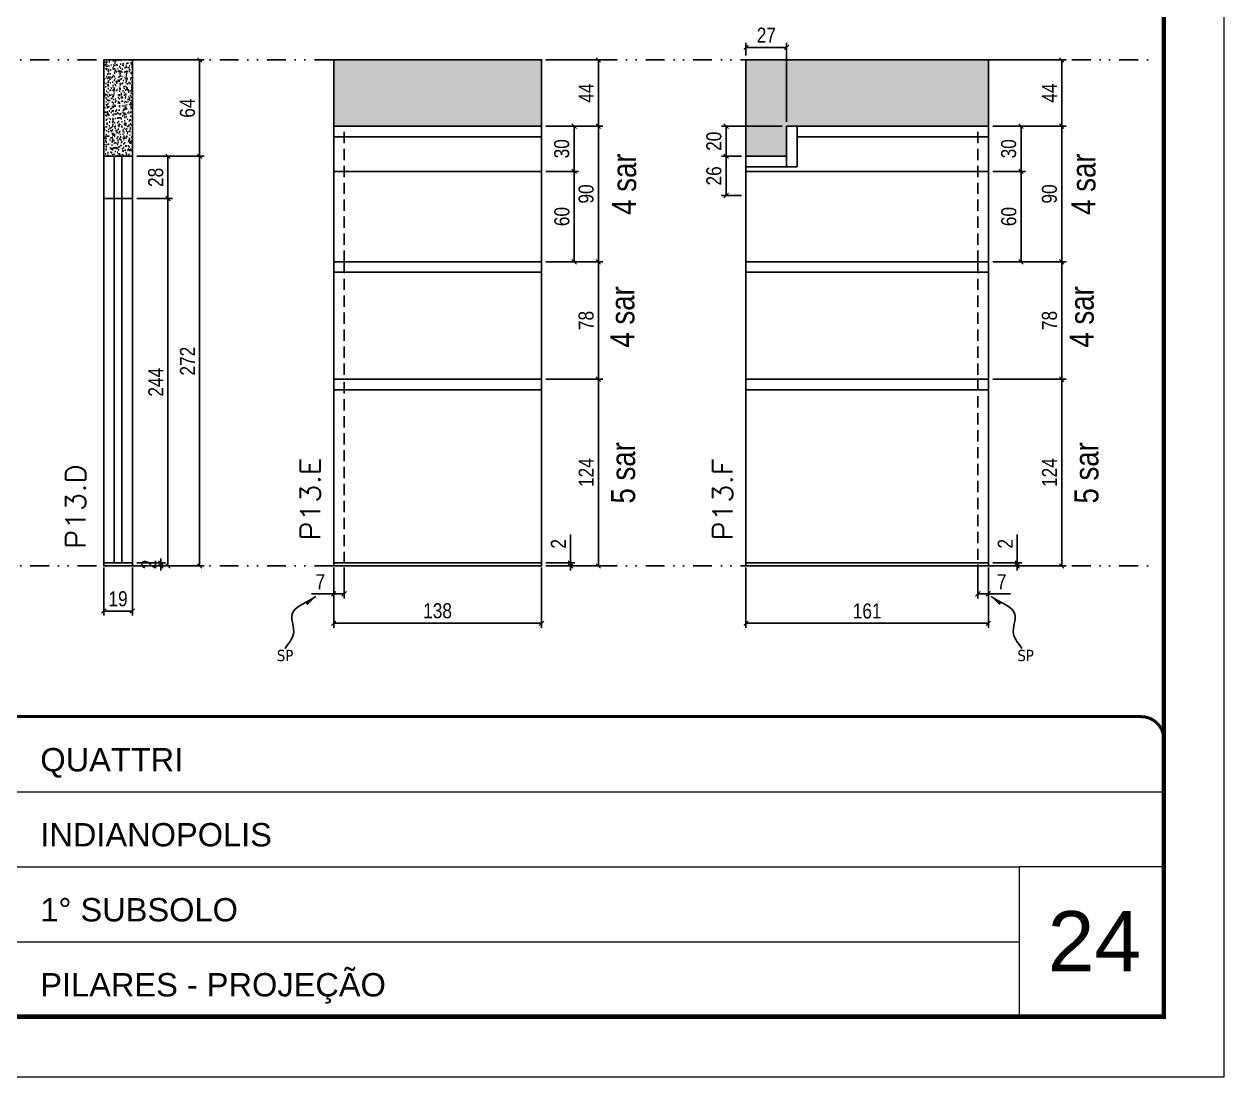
# Model space of a CAD drawing. Header units: millimetres. Extents: x 1945 to 8225, y 304 to 15137.
# Drawn here: x 7401 to 8198, y 8344 to 9043 of the extents above; entities that cross this region are included whole.
import ezdxf

# ---------------------------------------------------------------- set-up
doc = ezdxf.new("R2010")
doc.units = ezdxf.units.MM
for name, pattern in [('CONTINUO', [0]), ('DASHED', [0.75, 0.5, -0.25]), ('DIVIDE2', [0.625, 0.25, -0.125, 0, -0.125, 0, -0.125]), ('HIDDEN', [0.375, 0.25, -0.125])]:
    doc.linetypes.add(name, pattern=pattern)
for name, color, linetype, lineweight in [('CARIMBO', 255, 'Continuous', 9), ('Folhas', 255, 'Continuous', 9), ('SARRAFO DE PRESSAO', 251, 'DASHED', 9), ('Texto Seção', 7, 'Continuous', 15)]:
    doc.layers.add(name, color=color, linetype=linetype, lineweight=lineweight)
for name, color, linetype in [('COTA', 241, 'Continuous'), ('NOMENCLATURA', 7, 'Continuous'), ('Nível', 160, 'Continuous'), ('Painéis', 200, 'Continuous'), ('SARR_2.2x7', 40, 'Continuous'), ('texto', 7, 'Continuous')]:
    doc.layers.add(name, color=color, linetype=linetype)
doc.styles.add('ARIAL', font='arial.ttf')
doc.styles.add('ARIAL_NARROW', font='ARIALN.TTF', dxfattribs={"height": 0.2})
doc.styles.add('COTA TECNICA', font='techl___.ttf', dxfattribs={"height": 10})
doc.styles.add('COTA TECNICA-50', font='techl___.ttf', dxfattribs={"height": 10})
doc.styles.add('REGUA-120', font='ROMANS.shx', dxfattribs={"height": 15})
doc.styles.get("Standard").update_dxf_attribs({"font": 'arial.ttf'})
doc.dimstyles.new('COTA PAINEL-50', dxfattribs={"dimtxt": 10, "dimasz": 3, "dimexe": 3, "dimexo": 3, "dimgap": 3, "dimtad": 1, "dimdec": 1, "dimzin": 12, "dimdsep": 46, "dimtxsty": 'COTA TECNICA-50', "dimblk1": 'OBLIQUE', "dimblk2": 'OBLIQUE', "dimsah": 1, "dimcen": 0.9, "dimclrd": 4, "dimclre": 4, "dimclrt": 240, "dimadec": 1, "dimazin": 3, "dimtfac": 1, "dimtdec": 1, "dimtmove": 0, "dimatfit": 3, "dimfxl": 1, "dimtolj": 1, "dimtzin": 12, "dimarcsym": 0})
doc.dimstyles.new('PAINEL', dxfattribs={"dimtxt": 10, "dimasz": 3, "dimexe": 3, "dimexo": 3, "dimgap": 3, "dimtad": 1, "dimdec": 1, "dimzin": 12, "dimdsep": 46, "dimtxsty": 'COTA TECNICA', "dimblk1": 'OBLIQUE', "dimblk2": 'OBLIQUE', "dimsah": 1, "dimcen": 0.9, "dimclrd": 4, "dimclre": 4, "dimclrt": 240, "dimadec": 1, "dimazin": 3, "dimtfac": 1, "dimtdec": 1, "dimtmove": 0, "dimatfit": 3, "dimfxl": 1, "dimtolj": 1, "dimtzin": 12, "dimarcsym": 0})
doc.dimstyles.get("Standard").update_dxf_attribs({"dimtxt": 0.18, "dimasz": 0.18, "dimexe": 0.18, "dimexo": 0.0625, "dimgap": 0.09, "dimtad": 0, "dimtih": 1, "dimtoh": 1, "dimdec": 4, "dimzin": 0, "dimdsep": 46, "dimtxsty": 'Standard', "dimcen": 0.09, "dimadec": 0, "dimazin": 0, "dimtfac": 1, "dimtdec": 4, "dimtofl": 0, "dimtmove": 0, "dimatfit": 3, "dimfxl": 1, "dimtolj": 1, "dimtzin": 0, "dimarcsym": 0})

# ---------------------------------------------------------------- blocks, each defined once
blk = doc.blocks.new('9999999999')
at = {"color": 30, "linetype": 'CONTINUO'}
for p, q in [((98564.56, 34379.64), (99583.98, 34379.64)), ((98564.56, 34329.83), (99487.98, 34329.83)), ((99583.98, 34329.83), (99487.98, 34329.83)), ((99487.98, 34329.83), (99487.98, 34230.21)), ((98564.56, 34280.02), (99487.98, 34280.02))]:
    blk.add_line(p, q, dxfattribs=at)
at = {"color": 30, "linetype": 'CONTINUO', "const_width": 2}
blk.add_lwpolyline([(99583.98, 34230.21), (99583.98, 34414.45, 0.414214), (99568.98, 34429.45), (98228.98, 34429.45, 0.414214), (98213.98, 34414.45), (98213.98, 34245.21, 0.414214), (98228.98, 34230.21), (99583.98, 34230.21)], format="xyb", dxfattribs=at)
at = {"layer": 'Folhas'}
blk.add_lwpolyline([(98138.98, 34190.21), (99623.98, 34190.21), (99623.98, 35240.21), (98138.98, 35240.21)], close=True, dxfattribs=at)
at = {"layer": 'Folhas', "color": 30, "const_width": 3}
blk.add_lwpolyline([(98213.98, 34230.21), (99583.98, 34230.21), (99583.98, 35200.21), (98213.98, 35200.21)], close=True, dxfattribs=at)
at = {"color": 7, "linetype": 'Continuous', "ltscale": 5, "style": 'ARIAL'}
for s, height, p in [('QUATTRI', 15.483, (98837.68, 34393.13)), ('INDIANOPOLIS', 15.4829, (98837.68, 34343.32)), ('1° SUBSOLO', 15.483, (98837.68, 34293.51)), ('PILARES - PROJEÇÃO', 15.4829, (98837.68, 34243.7))]:
    blk.add_text(s, height=height, dxfattribs=at).set_placement(p)
blk = doc.blocks.new('_Oblique')
at = {"color": 0, "linetype": 'ByBlock', "lineweight": -2}
blk.add_line((-0.5, -0.5), (0.5, 0.5), dxfattribs=at)
blk = doc.blocks.new('*D912')
at = {"layer": 'COTA', "color": 4, "lineweight": -2, "transparency": 16777216}
for p, q in [((7606.93, 8682.52), (7606.93, 8642.49)), ((7744.93, 8682.52), (7744.93, 8642.49)), ((7744.93, 8645.49), (7606.93, 8645.49))]:
    blk.add_line(p, q, dxfattribs=at)
at = {"layer": 'Defpoints', "color": 0, "transparency": 16777216}
for p in [(7606.93, 8685.52), (7744.93, 8685.52), (7606.93, 8645.49)]:
    blk.add_point(p, dxfattribs=at)
at = {"layer": 'COTA', "color": 4, "lineweight": -2, "transparency": 16777216, "xscale": 3, "yscale": 3, "zscale": 3, "rotation": 180}
blk.add_blockref('_Oblique', (7606.93, 8645.49), dxfattribs=at)
at = {"layer": 'COTA', "color": 4, "lineweight": -2, "transparency": 16777216, "xscale": 3, "yscale": 3, "zscale": 3}
blk.add_blockref('_Oblique', (7744.93, 8645.49), dxfattribs=at)
at = {"layer": 'COTA', "color": 240, "transparency": 16777216, "insert": (7675.93, 8653.73), "char_height": 10, "attachment_point": 5, "style": 'COTA TECNICA'}
blk.add_mtext('\\A1;138', dxfattribs=at)
blk = doc.blocks.new('*D913')
at = {"layer": 'COTA', "color": 4, "lineweight": -2, "transparency": 16777216}
for p, q in [((7613.93, 8682.52), (7613.93, 8662.01)), ((7606.93, 8680.52), (7606.93, 8662.01)), ((7606.93, 8665.01), (7592.2, 8665.01)), ((7613.93, 8665.01), (7606.93, 8665.01))]:
    blk.add_line(p, q, dxfattribs=at)
at = {"layer": 'Defpoints', "color": 0, "transparency": 16777216}
for p in [(7606.93, 8683.52), (7613.93, 8685.52), (7606.93, 8665.01)]:
    blk.add_point(p, dxfattribs=at)
at = {"layer": 'COTA', "color": 4, "lineweight": -2, "transparency": 16777216, "xscale": 3, "yscale": 3, "zscale": 3, "rotation": 180}
blk.add_blockref('_Oblique', (7606.93, 8665.01), dxfattribs=at)
at = {"layer": 'COTA', "color": 4, "lineweight": -2, "transparency": 16777216, "xscale": 3, "yscale": 3, "zscale": 3}
blk.add_blockref('_Oblique', (7613.93, 8665.01), dxfattribs=at)
at = {"layer": 'COTA', "color": 240, "transparency": 16777216, "insert": (7598.06, 8673.08), "char_height": 10, "attachment_point": 5, "style": 'COTA TECNICA-50'}
blk.add_mtext('\\A1;7', dxfattribs=at)
blk = doc.blocks.new('*D914')
at = {"layer": 'COTA', "color": 4, "lineweight": -2, "transparency": 16777216}
for p, q in [((7764.19, 8685.52), (7764.19, 8704.32)), ((7747.93, 8685.52), (7767.19, 8685.52)), ((7747.93, 8683.52), (7767.19, 8683.52)), ((7764.19, 8683.52), (7764.19, 8685.52)), ((7764.19, 8683.52), (7764.19, 8680.52))]:
    blk.add_line(p, q, dxfattribs=at)
at = {"layer": 'Defpoints', "color": 0, "transparency": 16777216}
for p in [(7744.93, 8685.52), (7744.93, 8683.52), (7764.19, 8683.52)]:
    blk.add_point(p, dxfattribs=at)
at = {"layer": 'COTA', "color": 4, "lineweight": -2, "transparency": 16777216, "xscale": 3, "yscale": 3, "zscale": 3}
for p, rotation in [((7764.19, 8685.52), 270), ((7764.19, 8683.52), 90)]:
    blk.add_blockref('_Oblique', p, dxfattribs=dict(at, rotation=rotation))
at = {"layer": 'COTA', "color": 240, "transparency": 16777216, "insert": (7756.19, 8698.26), "char_height": 10, "attachment_point": 5, "rotation": 90, "style": 'COTA TECNICA-50'}
blk.add_mtext('\\A1;2', dxfattribs=at)
blk = doc.blocks.new('*D916')
at = {"layer": 'COTA', "color": 4, "lineweight": -2, "transparency": 16777216}
for p, q in [((7747.93, 9019.52), (7785.77, 9019.52)), ((7782.77, 8975.52), (7782.77, 9019.52)), ((7747.93, 8975.52), (7785.77, 8975.52))]:
    blk.add_line(p, q, dxfattribs=at)
at = {"layer": 'Defpoints', "color": 0, "transparency": 16777216}
for p in [(7744.93, 9019.52), (7782.77, 9019.52), (7744.93, 8975.52)]:
    blk.add_point(p, dxfattribs=at)
at = {"layer": 'COTA', "color": 4, "lineweight": -2, "transparency": 16777216, "xscale": 3, "yscale": 3, "zscale": 3}
for p, rotation in [((7782.77, 9019.52), 90), ((7782.77, 8975.52), 270)]:
    blk.add_blockref('_Oblique', p, dxfattribs=dict(at, rotation=rotation))
at = {"layer": 'COTA', "color": 240, "transparency": 16777216, "insert": (7774.7, 8997.52), "char_height": 10, "attachment_point": 5, "rotation": 90, "style": 'COTA TECNICA'}
blk.add_mtext('\\A1;44', dxfattribs=at)
blk = doc.blocks.new('*D917')
at = {"layer": 'COTA', "color": 4, "lineweight": -2, "transparency": 16777216}
for p, q in [((7747.93, 8807.52), (7785.77, 8807.52)), ((7782.77, 8683.52), (7782.77, 8807.52)), ((7747.93, 8683.52), (7785.77, 8683.52))]:
    blk.add_line(p, q, dxfattribs=at)
at = {"layer": 'Defpoints', "color": 0, "transparency": 16777216}
for p in [(7744.93, 8807.52), (7782.77, 8807.52), (7744.93, 8683.52)]:
    blk.add_point(p, dxfattribs=at)
at = {"layer": 'COTA', "color": 4, "lineweight": -2, "transparency": 16777216, "xscale": 3, "yscale": 3, "zscale": 3}
for p, rotation in [((7782.77, 8807.52), 90), ((7782.77, 8683.52), 270)]:
    blk.add_blockref('_Oblique', p, dxfattribs=dict(at, rotation=rotation))
at = {"layer": 'COTA', "color": 240, "transparency": 16777216, "insert": (7774.7, 8745.52), "char_height": 10, "attachment_point": 5, "rotation": 90, "style": 'COTA TECNICA'}
blk.add_mtext('\\A1;124', dxfattribs=at)
blk = doc.blocks.new('*D918')
at = {"layer": 'COTA', "color": 4, "lineweight": -2, "transparency": 16777216}
for p, q in [((7880.81, 8682.52), (7880.81, 8642.49)), ((8041.81, 8682.52), (8041.81, 8642.49)), ((7880.81, 8645.49), (8041.81, 8645.49))]:
    blk.add_line(p, q, dxfattribs=at)
at = {"layer": 'Defpoints', "color": 0, "transparency": 16777216}
for p in [(7880.81, 8685.52), (8041.81, 8685.52), (8041.81, 8645.49)]:
    blk.add_point(p, dxfattribs=at)
at = {"layer": 'COTA', "color": 4, "lineweight": -2, "transparency": 16777216, "xscale": 3, "yscale": 3, "zscale": 3, "rotation": 180}
blk.add_blockref('_Oblique', (7880.81, 8645.49), dxfattribs=at)
at = {"layer": 'COTA', "color": 4, "lineweight": -2, "transparency": 16777216, "xscale": 3, "yscale": 3, "zscale": 3}
blk.add_blockref('_Oblique', (8041.81, 8645.49), dxfattribs=at)
at = {"layer": 'COTA', "color": 240, "transparency": 16777216, "insert": (7961.31, 8653.59), "char_height": 10, "attachment_point": 5, "style": 'COTA TECNICA'}
blk.add_mtext('\\A1;161', dxfattribs=at)
blk = doc.blocks.new('*D919')
at = {"layer": 'COTA', "color": 4, "lineweight": -2, "transparency": 16777216}
for p, q in [((8034.81, 8684.52), (8034.81, 8662.01)), ((8041.81, 8680.52), (8041.81, 8662.01)), ((8034.81, 8665.01), (8041.81, 8665.01)), ((8041.81, 8665.01), (8056.54, 8665.01))]:
    blk.add_line(p, q, dxfattribs=at)
at = {"layer": 'Defpoints', "color": 0, "transparency": 16777216}
for p in [(8034.81, 8687.52), (8041.81, 8683.52), (8041.81, 8665.01)]:
    blk.add_point(p, dxfattribs=at)
at = {"layer": 'COTA', "color": 4, "lineweight": -2, "transparency": 16777216, "xscale": 3, "yscale": 3, "zscale": 3, "rotation": 180}
blk.add_blockref('_Oblique', (8034.81, 8665.01), dxfattribs=at)
at = {"layer": 'COTA', "color": 4, "lineweight": -2, "transparency": 16777216, "xscale": 3, "yscale": 3, "zscale": 3}
blk.add_blockref('_Oblique', (8041.81, 8665.01), dxfattribs=at)
at = {"layer": 'COTA', "color": 240, "transparency": 16777216, "insert": (8050.68, 8673.08), "char_height": 10, "attachment_point": 5, "style": 'COTA TECNICA-50'}
blk.add_mtext('\\A1;7', dxfattribs=at)
blk = doc.blocks.new('*D920')
at = {"layer": 'COTA', "color": 4, "lineweight": -2, "transparency": 16777216}
for p, q in [((8061.07, 8685.52), (8061.07, 8704.32)), ((8044.81, 8685.52), (8064.07, 8685.52)), ((8044.81, 8683.52), (8064.07, 8683.52)), ((8061.07, 8683.52), (8061.07, 8685.52)), ((8061.07, 8683.52), (8061.07, 8680.52))]:
    blk.add_line(p, q, dxfattribs=at)
at = {"layer": 'Defpoints', "color": 0, "transparency": 16777216}
for p in [(8041.81, 8685.52), (8041.81, 8683.52), (8061.07, 8683.52)]:
    blk.add_point(p, dxfattribs=at)
at = {"layer": 'COTA', "color": 4, "lineweight": -2, "transparency": 16777216, "xscale": 3, "yscale": 3, "zscale": 3}
for p, rotation in [((8061.07, 8685.52), 270), ((8061.07, 8683.52), 90)]:
    blk.add_blockref('_Oblique', p, dxfattribs=dict(at, rotation=rotation))
at = {"layer": 'COTA', "color": 240, "transparency": 16777216, "insert": (8053.07, 8698.26), "char_height": 10, "attachment_point": 5, "rotation": 90, "style": 'COTA TECNICA-50'}
blk.add_mtext('\\A1;2', dxfattribs=at)
blk = doc.blocks.new('*D921')
at = {"layer": 'COTA', "color": 4, "lineweight": -2, "transparency": 16777216}
for p, q in [((8044.81, 9019.52), (8093.53, 9019.52)), ((8090.53, 8975.52), (8090.53, 9019.52)), ((8044.81, 8975.52), (8093.53, 8975.52))]:
    blk.add_line(p, q, dxfattribs=at)
at = {"layer": 'Defpoints', "color": 0, "transparency": 16777216}
for p in [(8041.81, 9019.52), (8090.53, 9019.52), (8041.81, 8975.52)]:
    blk.add_point(p, dxfattribs=at)
at = {"layer": 'COTA', "color": 4, "lineweight": -2, "transparency": 16777216, "xscale": 3, "yscale": 3, "zscale": 3}
for p, rotation in [((8090.53, 9019.52), 90), ((8090.53, 8975.52), 270)]:
    blk.add_blockref('_Oblique', p, dxfattribs=dict(at, rotation=rotation))
at = {"layer": 'COTA', "color": 240, "transparency": 16777216, "insert": (8082.46, 8997.52), "char_height": 10, "attachment_point": 5, "rotation": 90, "style": 'COTA TECNICA'}
blk.add_mtext('\\A1;44', dxfattribs=at)
blk = doc.blocks.new('*D922')
at = {"layer": 'COTA', "color": 4, "lineweight": -2, "transparency": 16777216}
for p, q in [((8044.81, 8807.52), (8093.53, 8807.52)), ((8090.53, 8683.52), (8090.53, 8807.52)), ((8044.81, 8683.52), (8093.53, 8683.52))]:
    blk.add_line(p, q, dxfattribs=at)
at = {"layer": 'Defpoints', "color": 0, "transparency": 16777216}
for p in [(8041.81, 8807.52), (8090.53, 8807.52), (8041.81, 8683.52)]:
    blk.add_point(p, dxfattribs=at)
at = {"layer": 'COTA', "color": 4, "lineweight": -2, "transparency": 16777216, "xscale": 3, "yscale": 3, "zscale": 3}
for p, rotation in [((8090.53, 8807.52), 90), ((8090.53, 8683.52), 270)]:
    blk.add_blockref('_Oblique', p, dxfattribs=dict(at, rotation=rotation))
at = {"layer": 'COTA', "color": 240, "transparency": 16777216, "insert": (8082.46, 8745.52), "char_height": 10, "attachment_point": 5, "rotation": 90, "style": 'COTA TECNICA'}
blk.add_mtext('\\A1;124', dxfattribs=at)
blk = doc.blocks.new('*D923')
at = {"layer": 'COTA', "color": 4, "lineweight": -2, "transparency": 16777216}
for p, q in [((7877.81, 8955.52), (7864.62, 8955.52)), ((7867.62, 8929.52), (7867.62, 8955.52)), ((7877.81, 8929.52), (7864.62, 8929.52))]:
    blk.add_line(p, q, dxfattribs=at)
at = {"layer": 'Defpoints', "color": 0, "transparency": 16777216}
for p in [(7867.62, 8955.52), (7880.81, 8955.52), (7880.81, 8929.52)]:
    blk.add_point(p, dxfattribs=at)
at = {"layer": 'COTA', "color": 4, "lineweight": -2, "transparency": 16777216, "xscale": 3, "yscale": 3, "zscale": 3, "rotation": 90}
blk.add_blockref('_Oblique', (7867.62, 8955.52), dxfattribs=at)
at = {"layer": 'COTA', "color": 4, "lineweight": -2, "transparency": 16777216, "xscale": 3, "yscale": 3, "zscale": 3}
blk.add_blockref('_Oblique', (7867.62, 8929.52), dxfattribs=at)
at = {"layer": 'COTA', "color": 240, "transparency": 16777216, "insert": (7859.52, 8942.52), "char_height": 10, "attachment_point": 5, "rotation": 90, "style": 'COTA TECNICA'}
blk.add_mtext('\\A1;26', dxfattribs=at)
blk = doc.blocks.new('*D924')
at = {"layer": 'COTA', "color": 4, "lineweight": -2, "transparency": 16777216}
for p, q in [((7880.81, 9022.52), (7880.81, 9030.88)), ((7880.81, 9027.88), (7907.81, 9027.88)), ((7907.81, 8978.52), (7907.81, 9030.88))]:
    blk.add_line(p, q, dxfattribs=at)
at = {"layer": 'Defpoints', "color": 0, "transparency": 16777216}
for p in [(7907.81, 9027.88), (7880.81, 9019.52), (7907.81, 8975.52)]:
    blk.add_point(p, dxfattribs=at)
at = {"layer": 'COTA', "color": 4, "lineweight": -2, "transparency": 16777216, "xscale": 3, "yscale": 3, "zscale": 3, "rotation": 180}
blk.add_blockref('_Oblique', (7880.81, 9027.88), dxfattribs=at)
at = {"layer": 'COTA', "color": 4, "lineweight": -2, "transparency": 16777216, "xscale": 3, "yscale": 3, "zscale": 3}
blk.add_blockref('_Oblique', (7907.81, 9027.88), dxfattribs=at)
at = {"layer": 'COTA', "color": 240, "transparency": 16777216, "insert": (7894.31, 9035.95), "char_height": 10, "attachment_point": 5, "style": 'COTA TECNICA'}
blk.add_mtext('\\A1;27', dxfattribs=at)
blk = doc.blocks.new('*D925')
at = {"layer": 'COTA', "color": 4, "lineweight": -2, "transparency": 16777216}
for p, q in [((7904.81, 8975.52), (7864.62, 8975.52)), ((7867.62, 8975.52), (7867.62, 8955.52)), ((7877.81, 8955.52), (7864.62, 8955.52))]:
    blk.add_line(p, q, dxfattribs=at)
at = {"layer": 'Defpoints', "color": 0, "transparency": 16777216}
for p in [(7907.81, 8975.52), (7867.62, 8955.52), (7880.81, 8955.52)]:
    blk.add_point(p, dxfattribs=at)
at = {"layer": 'COTA', "color": 4, "lineweight": -2, "transparency": 16777216, "xscale": 3, "yscale": 3, "zscale": 3}
for p, rotation in [((7867.62, 8975.52), 90), ((7867.62, 8955.52), 270)]:
    blk.add_blockref('_Oblique', p, dxfattribs=dict(at, rotation=rotation))
at = {"layer": 'COTA', "color": 240, "transparency": 16777216, "insert": (7859.52, 8965.52), "char_height": 10, "attachment_point": 5, "rotation": 90, "style": 'COTA TECNICA'}
blk.add_mtext('\\A1;20', dxfattribs=at)
blk = doc.blocks.new('*D930')
at = {"layer": 'COTA', "color": 4, "lineweight": -2, "transparency": 16777216}
for p, q in [((7454.2, 8682.52), (7454.2, 8650.62)), ((7473.2, 8682.52), (7473.2, 8650.62)), ((7454.2, 8653.62), (7473.2, 8653.62))]:
    blk.add_line(p, q, dxfattribs=at)
at = {"layer": 'Defpoints', "color": 0, "transparency": 16777216}
for p in [(7454.2, 8685.52), (7473.2, 8685.52), (7473.2, 8653.62)]:
    blk.add_point(p, dxfattribs=at)
at = {"layer": 'COTA', "color": 4, "lineweight": -2, "transparency": 16777216, "xscale": 3, "yscale": 3, "zscale": 3, "rotation": 180}
blk.add_blockref('_Oblique', (7454.2, 8653.62), dxfattribs=at)
at = {"layer": 'COTA', "color": 4, "lineweight": -2, "transparency": 16777216, "xscale": 3, "yscale": 3, "zscale": 3}
blk.add_blockref('_Oblique', (7473.2, 8653.62), dxfattribs=at)
at = {"layer": 'COTA', "color": 240, "transparency": 16777216, "insert": (7463.7, 8661.71), "char_height": 10, "attachment_point": 5, "style": 'COTA TECNICA'}
blk.add_mtext('\\A1;19', dxfattribs=at)
blk = doc.blocks.new('*D931')
at = {"layer": 'COTA', "color": 4, "lineweight": -2, "transparency": 16777216}
for p, q in [((7476.2, 8685.52), (7495.11, 8685.52)), ((7476.2, 8683.52), (7495.11, 8683.52)), ((7492.11, 8685.52), (7492.11, 8688.52)), ((7492.11, 8683.52), (7492.11, 8685.52)), ((7492.11, 8683.52), (7492.11, 8680.52))]:
    blk.add_line(p, q, dxfattribs=at)
at = {"layer": 'Defpoints', "color": 0, "transparency": 16777216}
for p in [(7473.2, 8685.52), (7473.2, 8683.52), (7492.11, 8685.52)]:
    blk.add_point(p, dxfattribs=at)
at = {"layer": 'COTA', "color": 4, "lineweight": -2, "transparency": 16777216, "xscale": 3, "yscale": 3, "zscale": 3}
for p, rotation in [((7492.11, 8685.52), 270), ((7492.11, 8683.52), 90)]:
    blk.add_blockref('_Oblique', p, dxfattribs=dict(at, rotation=rotation))
at = {"layer": 'COTA', "color": 240, "transparency": 16777216, "insert": (7484.11, 8684.52), "char_height": 10, "attachment_point": 5, "rotation": 90, "style": 'COTA TECNICA-50'}
blk.add_mtext('\\A1;2', dxfattribs=at)
blk = doc.blocks.new('*D932')
at = {"layer": 'COTA', "color": 4, "linetype": 'ByBlock', "lineweight": -2, "transparency": 16777216}
for p, q in [((7476.2, 8955.52), (7499.83, 8955.52)), ((7496.83, 8927.52), (7496.83, 8955.52)), ((7476.2, 8927.52), (7499.83, 8927.52))]:
    blk.add_line(p, q, dxfattribs=at)
at = {"layer": 'Defpoints', "color": 0, "linetype": 'ByBlock', "transparency": 16777216}
for p in [(7473.2, 8955.52), (7496.83, 8955.52), (7473.2, 8927.52)]:
    blk.add_point(p, dxfattribs=at)
at = {"layer": 'COTA', "color": 4, "linetype": 'ByBlock', "lineweight": -2, "transparency": 16777216, "xscale": 3, "yscale": 3, "zscale": 3}
for p, rotation in [((7496.83, 8955.52), 90), ((7496.83, 8927.52), 270)]:
    blk.add_blockref('_Oblique', p, dxfattribs=dict(at, rotation=rotation))
at = {"layer": 'COTA', "color": 240, "linetype": 'ByBlock', "transparency": 16777216, "insert": (7488.74, 8941.52), "char_height": 10, "attachment_point": 5, "rotation": 90, "style": 'COTA TECNICA'}
blk.add_mtext('\\A1;28', dxfattribs=at)
blk = doc.blocks.new('*D933')
at = {"layer": 'COTA', "color": 4, "lineweight": -2, "transparency": 16777216}
for p, q in [((7476.2, 8927.52), (7499.83, 8927.52)), ((7496.83, 8683.52), (7496.83, 8927.52)), ((7476.2, 8683.52), (7499.83, 8683.52))]:
    blk.add_line(p, q, dxfattribs=at)
at = {"layer": 'Defpoints', "color": 0, "transparency": 16777216}
for p in [(7473.2, 8927.52), (7496.83, 8927.52), (7473.2, 8683.52)]:
    blk.add_point(p, dxfattribs=at)
at = {"layer": 'COTA', "color": 4, "lineweight": -2, "transparency": 16777216, "xscale": 3, "yscale": 3, "zscale": 3}
for p, rotation in [((7496.83, 8927.52), 90), ((7496.83, 8683.52), 270)]:
    blk.add_blockref('_Oblique', p, dxfattribs=dict(at, rotation=rotation))
at = {"layer": 'COTA', "color": 240, "transparency": 16777216, "insert": (7488.76, 8805.52), "char_height": 10, "attachment_point": 5, "rotation": 90, "style": 'COTA TECNICA'}
blk.add_mtext('\\A1;244', dxfattribs=at)
blk = doc.blocks.new('*D934')
at = {"layer": 'COTA', "color": 4, "lineweight": -2, "transparency": 16777216}
for p, q in [((7476.2, 9019.52), (7520.89, 9019.52)), ((7517.89, 9019.52), (7517.89, 8955.52)), ((7476.2, 8955.52), (7520.89, 8955.52))]:
    blk.add_line(p, q, dxfattribs=at)
at = {"layer": 'Defpoints', "color": 0, "transparency": 16777216}
for p in [(7473.2, 9019.52), (7473.2, 8955.52), (7517.89, 8955.52)]:
    blk.add_point(p, dxfattribs=at)
at = {"layer": 'COTA', "color": 4, "lineweight": -2, "transparency": 16777216, "xscale": 3, "yscale": 3, "zscale": 3}
for p, rotation in [((7517.89, 9019.52), 90), ((7517.89, 8955.52), 270)]:
    blk.add_blockref('_Oblique', p, dxfattribs=dict(at, rotation=rotation))
at = {"layer": 'COTA', "color": 240, "transparency": 16777216, "insert": (7509.79, 8987.52), "char_height": 10, "attachment_point": 5, "rotation": 90, "style": 'COTA TECNICA'}
blk.add_mtext('\\A1;64', dxfattribs=at)
blk = doc.blocks.new('*D1615')
at = {"layer": 'COTA', "color": 4, "lineweight": -2, "transparency": 16777216}
for p, q in [((7476.2, 8955.52), (7520.89, 8955.52)), ((7517.89, 8955.52), (7517.89, 8683.52)), ((7476.2, 8683.52), (7520.89, 8683.52))]:
    blk.add_line(p, q, dxfattribs=at)
at = {"layer": 'Defpoints', "color": 0, "transparency": 16777216}
for p in [(7473.2, 8955.52), (7473.2, 8683.52), (7517.89, 8683.52)]:
    blk.add_point(p, dxfattribs=at)
at = {"layer": 'COTA', "color": 4, "lineweight": -2, "transparency": 16777216, "xscale": 3, "yscale": 3, "zscale": 3}
for p, rotation in [((7517.89, 8955.52), 90), ((7517.89, 8683.52), 270)]:
    blk.add_blockref('_Oblique', p, dxfattribs=dict(at, rotation=rotation))
at = {"layer": 'COTA', "color": 240, "transparency": 16777216, "insert": (7509.82, 8819.52), "char_height": 10, "attachment_point": 5, "rotation": 90, "style": 'COTA TECNICA'}
blk.add_mtext('\\A1;272', dxfattribs=at)
blk = doc.blocks.new('*D784')
at = {"layer": 'COTA', "color": 4, "lineweight": -2, "transparency": 16777216}
for p, q in [((7747.93, 8945.52), (7769.66, 8945.52)), ((7766.66, 8945.52), (7766.66, 8885.52)), ((7747.93, 8885.52), (7769.66, 8885.52))]:
    blk.add_line(p, q, dxfattribs=at)
at = {"layer": 'Defpoints', "color": 0, "transparency": 16777216}
for p in [(7744.93, 8945.52), (7744.93, 8885.52), (7766.66, 8885.52)]:
    blk.add_point(p, dxfattribs=at)
at = {"layer": 'COTA', "color": 4, "lineweight": -2, "transparency": 16777216, "xscale": 3, "yscale": 3, "zscale": 3}
for p, rotation in [((7766.66, 8945.52), 90), ((7766.66, 8885.52), 270)]:
    blk.add_blockref('_Oblique', p, dxfattribs=dict(at, rotation=rotation))
at = {"layer": 'COTA', "color": 240, "transparency": 16777216, "insert": (7758.56, 8915.52), "char_height": 10, "attachment_point": 5, "rotation": 90, "style": 'COTA TECNICA'}
blk.add_mtext('\\A1;60', dxfattribs=at)
blk = doc.blocks.new('*D1525')
at = {"layer": 'COTA', "color": 4, "lineweight": -2, "transparency": 16777216}
for p, q in [((7747.93, 8975.52), (7769.66, 8975.52)), ((7766.66, 8945.52), (7766.66, 8975.52)), ((7747.93, 8945.52), (7769.66, 8945.52))]:
    blk.add_line(p, q, dxfattribs=at)
at = {"layer": 'Defpoints', "color": 0, "transparency": 16777216}
for p in [(7744.93, 8975.52), (7766.66, 8975.52), (7744.93, 8945.52)]:
    blk.add_point(p, dxfattribs=at)
at = {"layer": 'COTA', "color": 4, "lineweight": -2, "transparency": 16777216, "xscale": 3, "yscale": 3, "zscale": 3}
for p, rotation in [((7766.66, 8975.52), 90), ((7766.66, 8945.52), 270)]:
    blk.add_blockref('_Oblique', p, dxfattribs=dict(at, rotation=rotation))
at = {"layer": 'COTA', "color": 240, "transparency": 16777216, "insert": (7758.44, 8960.52), "char_height": 10, "attachment_point": 5, "rotation": 90, "style": 'COTA TECNICA'}
blk.add_mtext('\\A1;30', dxfattribs=at)
blk = doc.blocks.new('*D785')
at = {"layer": 'Defpoints', "color": 0, "transparency": 16777216}
for p in [(7744.93, 8885.52), (7744.93, 8807.52), (7782.77, 8807.52)]:
    blk.add_point(p, dxfattribs=at)
at = {"layer": 'Painéis', "color": 4, "lineweight": -2, "transparency": 16777216}
for p, q in [((7747.93, 8885.52), (7785.77, 8885.52)), ((7782.77, 8885.52), (7782.77, 8807.52)), ((7747.93, 8807.52), (7785.77, 8807.52))]:
    blk.add_line(p, q, dxfattribs=at)
at = {"layer": 'Painéis', "color": 4, "lineweight": -2, "transparency": 16777216, "xscale": 3, "yscale": 3, "zscale": 3}
for p, rotation in [((7782.77, 8885.52), 90), ((7782.77, 8807.52), 270)]:
    blk.add_blockref('_Oblique', p, dxfattribs=dict(at, rotation=rotation))
at = {"layer": 'Painéis', "color": 240, "transparency": 16777216, "insert": (7774.67, 8846.52), "char_height": 10, "attachment_point": 5, "rotation": 90, "style": 'COTA TECNICA'}
blk.add_mtext('\\A1;78', dxfattribs=at)
blk = doc.blocks.new('*D786')
at = {"layer": 'Defpoints', "color": 0, "transparency": 16777216}
for p in [(7744.93, 8975.52), (7744.93, 8885.52), (7782.77, 8885.52)]:
    blk.add_point(p, dxfattribs=at)
at = {"layer": 'Painéis', "color": 4, "lineweight": -2, "transparency": 16777216}
for p, q in [((7747.93, 8975.52), (7785.77, 8975.52)), ((7782.77, 8975.52), (7782.77, 8885.52)), ((7747.93, 8885.52), (7785.77, 8885.52))]:
    blk.add_line(p, q, dxfattribs=at)
at = {"layer": 'Painéis', "color": 4, "lineweight": -2, "transparency": 16777216, "xscale": 3, "yscale": 3, "zscale": 3}
for p, rotation in [((7782.77, 8975.52), 90), ((7782.77, 8885.52), 270)]:
    blk.add_blockref('_Oblique', p, dxfattribs=dict(at, rotation=rotation))
at = {"layer": 'Painéis', "color": 240, "transparency": 16777216, "insert": (7774.64, 8930.52), "char_height": 10, "attachment_point": 5, "rotation": 90, "style": 'COTA TECNICA'}
blk.add_mtext('\\A1;90', dxfattribs=at)
blk = doc.blocks.new('*D787')
at = {"layer": 'COTA', "color": 4, "lineweight": -2, "transparency": 16777216}
for p, q in [((8044.81, 8945.52), (8066.54, 8945.52)), ((8063.54, 8945.52), (8063.54, 8885.52)), ((8044.81, 8885.52), (8066.54, 8885.52))]:
    blk.add_line(p, q, dxfattribs=at)
at = {"layer": 'Defpoints', "color": 0, "transparency": 16777216}
for p in [(8041.81, 8945.52), (8041.81, 8885.52), (8063.54, 8885.52)]:
    blk.add_point(p, dxfattribs=at)
at = {"layer": 'COTA', "color": 4, "lineweight": -2, "transparency": 16777216, "xscale": 3, "yscale": 3, "zscale": 3}
for p, rotation in [((8063.54, 8945.52), 90), ((8063.54, 8885.52), 270)]:
    blk.add_blockref('_Oblique', p, dxfattribs=dict(at, rotation=rotation))
at = {"layer": 'COTA', "color": 240, "transparency": 16777216, "insert": (8055.44, 8915.52), "char_height": 10, "attachment_point": 5, "rotation": 90, "style": 'COTA TECNICA'}
blk.add_mtext('\\A1;60', dxfattribs=at)
blk = doc.blocks.new('*D1526')
at = {"layer": 'COTA', "color": 4, "lineweight": -2, "transparency": 16777216}
for p, q in [((8044.81, 8975.52), (8066.54, 8975.52)), ((8063.54, 8945.52), (8063.54, 8975.52)), ((8044.81, 8945.52), (8066.54, 8945.52))]:
    blk.add_line(p, q, dxfattribs=at)
at = {"layer": 'Defpoints', "color": 0, "transparency": 16777216}
for p in [(8041.81, 8975.52), (8063.54, 8975.52), (8041.81, 8945.52)]:
    blk.add_point(p, dxfattribs=at)
at = {"layer": 'COTA', "color": 4, "lineweight": -2, "transparency": 16777216, "xscale": 3, "yscale": 3, "zscale": 3}
for p, rotation in [((8063.54, 8975.52), 90), ((8063.54, 8945.52), 270)]:
    blk.add_blockref('_Oblique', p, dxfattribs=dict(at, rotation=rotation))
at = {"layer": 'COTA', "color": 240, "transparency": 16777216, "insert": (8055.32, 8960.52), "char_height": 10, "attachment_point": 5, "rotation": 90, "style": 'COTA TECNICA'}
blk.add_mtext('\\A1;30', dxfattribs=at)
blk = doc.blocks.new('*D788')
at = {"layer": 'Defpoints', "color": 0, "transparency": 16777216}
for p in [(8041.81, 8885.52), (8041.81, 8807.52), (8090.53, 8807.52)]:
    blk.add_point(p, dxfattribs=at)
at = {"layer": 'Painéis', "color": 4, "lineweight": -2, "transparency": 16777216}
for p, q in [((8044.81, 8885.52), (8093.53, 8885.52)), ((8090.53, 8885.52), (8090.53, 8807.52)), ((8044.81, 8807.52), (8093.53, 8807.52))]:
    blk.add_line(p, q, dxfattribs=at)
at = {"layer": 'Painéis', "color": 4, "lineweight": -2, "transparency": 16777216, "xscale": 3, "yscale": 3, "zscale": 3}
for p, rotation in [((8090.53, 8885.52), 90), ((8090.53, 8807.52), 270)]:
    blk.add_blockref('_Oblique', p, dxfattribs=dict(at, rotation=rotation))
at = {"layer": 'Painéis', "color": 240, "transparency": 16777216, "insert": (8082.44, 8846.52), "char_height": 10, "attachment_point": 5, "rotation": 90, "style": 'COTA TECNICA'}
blk.add_mtext('\\A1;78', dxfattribs=at)
blk = doc.blocks.new('*D789')
at = {"layer": 'Defpoints', "color": 0, "transparency": 16777216}
for p in [(8041.81, 8975.52), (8041.81, 8885.52), (8090.53, 8885.52)]:
    blk.add_point(p, dxfattribs=at)
at = {"layer": 'Painéis', "color": 4, "lineweight": -2, "transparency": 16777216}
for p, q in [((8044.81, 8975.52), (8093.53, 8975.52)), ((8090.53, 8975.52), (8090.53, 8885.52)), ((8044.81, 8885.52), (8093.53, 8885.52))]:
    blk.add_line(p, q, dxfattribs=at)
at = {"layer": 'Painéis', "color": 4, "lineweight": -2, "transparency": 16777216, "xscale": 3, "yscale": 3, "zscale": 3}
for p, rotation in [((8090.53, 8975.52), 90), ((8090.53, 8885.52), 270)]:
    blk.add_blockref('_Oblique', p, dxfattribs=dict(at, rotation=rotation))
at = {"layer": 'Painéis', "color": 240, "transparency": 16777216, "insert": (8082.4, 8930.52), "char_height": 10, "attachment_point": 5, "rotation": 90, "style": 'COTA TECNICA'}
blk.add_mtext('\\A1;90', dxfattribs=at)

msp = doc.modelspace()

# ---------------------------------------------------------------- hatches: boundary and pattern name
at = {"layer": 'COTA', "linetype": 'ByBlock'}
h = msp.add_hatch(dxfattribs=at)
h.set_pattern_fill('AR-CONC', color=256, scale=0.03)
h.set_pattern_definition([(50, (-9705.523, 3521.0815), (5.4655401, -0.4781726), [0.5715, -6.2865]), (355, (-9705.523, 3521.0815), (-1.0573026, 5.7317054), [0.4572, -5.0292175]), (100.451445, (-9705.0675, 3521.0417), (4.4082374, 5.2535326), [0.4857003, -5.3427073]), (46.1842, (-9705.523, 3522.6055), (8.1323712, -1.2612698), [0.85725, -9.42975]), (96.63556, (-9704.845, 3522.5004), (7.122124, 7.4227837), [0.7285507, -8.0140682]), (351.18415, (-9705.523, 3522.6055), (7.122124, 7.4227837), [0.685799, -7.543792]), (21, (-9704.761, 3522.2245), (4.5484317, -3.067956), [0.5715, -6.2865]), (326, (-9704.761, 3522.2245), (1.8540609, 5.525639), [0.4572, -5.0292]), (71.451445, (-9704.382, 3521.969), (6.4024926, 2.457683), [0.4857003, -5.3426981]), (37.5, (-9705.523, 3521.0815), (0.0926581, 2.53665117), [0, -4.96824, 0, -5.1054, 0, -5.04825]), (7.5, (-9705.523, 3521.0815), (2.00458988, 3.00541724), [0, -2.91084, 0, -4.85394, 0, -1.92405]), (327.5, (-9707.2223, 3521.0815), (4.06771786, -0.17186232), [0, -1.905, 0, -5.9436, 0, -7.8867]), (317.5, (-9707.9843, 3521.0815), (4.44387544, 0.7627947), [0, -2.4765, 0, -3.94716, 0, -5.6007])])
h.paths.add_polyline_path([(7454.2, 8955.52), (7473.2, 8955.52), (7473.2, 9019.52), (7454.2, 9019.52)])
h = msp.add_hatch(dxfattribs=at)
h.set_pattern_fill('AR-CONC', color=256, scale=0.03)
h.set_pattern_definition([(50, (-9024.835, 3610.0815), (5.4655401, -0.4781726), [0.5715, -6.2865]), (355, (-9024.835, 3610.0815), (-1.0573026, 5.7317054), [0.4572, -5.0292175]), (100.451445, (-9024.38, 3610.0417), (4.4082374, 5.2535326), [0.4857003, -5.3427073]), (46.1842, (-9024.835, 3611.6055), (8.1323712, -1.2612698), [0.85725, -9.42975]), (96.63556, (-9024.1575, 3611.5004), (7.122124, 7.4227837), [0.7285507, -8.0140682]), (351.18415, (-9024.835, 3611.6055), (7.122124, 7.4227837), [0.685799, -7.543792]), (21, (-9024.073, 3611.2245), (4.5484317, -3.067956), [0.5715, -6.2865]), (326, (-9024.073, 3611.2245), (1.8540609, 5.525639), [0.4572, -5.0292]), (71.451445, (-9023.694, 3610.969), (6.4024926, 2.457683), [0.4857003, -5.3426981]), (37.5, (-9024.8352, 3610.0815), (0.0926581, 2.53665117), [0, -4.96824, 0, -5.1054, 0, -5.04825]), (7.5, (-9024.8352, 3610.0815), (2.00458988, 3.00541724), [0, -2.91084, 0, -4.85394, 0, -1.92405]), (327.5, (-9026.5345, 3610.0815), (4.06771786, -0.17186232), [0, -1.905, 0, -5.9436, 0, -7.8867]), (317.5, (-9027.2965, 3610.0815), (4.44387544, 0.7627947), [0, -2.4765, 0, -3.94716, 0, -5.6007])])
h.paths.add_polyline_path([(7744.93, 8975.52), (7744.93, 9019.52), (7606.93, 9019.52), (7606.93, 8975.52)])
h = msp.add_hatch(dxfattribs=at)
h.set_pattern_fill('AR-CONC', color=256, scale=0.03)
h.set_pattern_definition([(50, (-8750.953, 3610.0815), (5.4655401, -0.4781726), [0.5715, -6.2865]), (355, (-8750.953, 3610.0815), (-1.0573026, 5.7317054), [0.4572, -5.0292175]), (100.451445, (-8750.4976, 3610.0417), (4.4082374, 5.2535326), [0.4857003, -5.3427073]), (46.1842, (-8750.953, 3611.6055), (8.1323712, -1.2612698), [0.85725, -9.42975]), (96.63556, (-8750.2754, 3611.5004), (7.122124, 7.4227837), [0.7285507, -8.0140682]), (351.18415, (-8750.953, 3611.6055), (7.122124, 7.4227837), [0.685799, -7.543792]), (21, (-8750.191, 3611.2245), (4.5484317, -3.067956), [0.5715, -6.2865]), (326, (-8750.191, 3611.2245), (1.8540609, 5.525639), [0.4572, -5.0292]), (71.451445, (-8749.812, 3610.969), (6.4024926, 2.457683), [0.4857003, -5.3426981]), (37.5, (-8750.9531, 3610.0815), (0.0926581, 2.53665117), [0, -4.96824, 0, -5.1054, 0, -5.04825]), (7.5, (-8750.953, 3610.0815), (2.00458988, 3.00541724), [0, -2.91084, 0, -4.85394, 0, -1.92405]), (327.5, (-8752.6524, 3610.0815), (4.06771786, -0.17186232), [0, -1.905, 0, -5.9436, 0, -7.8867]), (317.5, (-8753.4144, 3610.0815), (4.44387544, 0.7627947), [0, -2.4765, 0, -3.94716, 0, -5.6007])])
h.paths.add_polyline_path([(7907.81, 8975.52), (7907.81, 8955.52), (7880.81, 8955.52), (7880.81, 9019.52), (8041.81, 9019.52), (8041.81, 8975.52)])

# ---------------------------------------------------------------- linework, layer by layer
for p, q in [((7744.93, 9019.52), (7606.93, 9019.52)), ((7606.93, 8975.52), (7606.93, 9019.52)), ((7744.93, 8975.52), (7744.93, 9019.52)), ((7880.81, 8955.52), (7880.81, 9019.52)), ((7880.81, 9019.52), (8041.81, 9019.52)), ((8041.81, 8975.52), (8041.81, 9019.52))]:
    msp.add_line(p, q, dxfattribs=at)
msp.add_lwpolyline([(7473.2, 8955.52), (7473.2, 9019.52), (7454.2, 9019.52), (7454.2, 8955.52)], dxfattribs=at)
at = {"layer": 'Nível', "color": 4, "linetype": 'DIVIDE2', "ltscale": 50}
for p, q in [((7248.15, 9019.52), (8158.36, 9019.52)), ((7248.15, 8683.52), (8158.36, 8683.52))]:
    msp.add_line(p, q, dxfattribs=at)
at = {"layer": 'Painéis'}
for p, q in [((7606.93, 8975.52), (7606.93, 8807.52)), ((7744.93, 8975.52), (7606.93, 8975.52)), ((7744.93, 8807.52), (7744.93, 8975.52)), ((7744.93, 8807.52), (7744.93, 8975.52)), ((7907.81, 8975.52), (8041.81, 8975.52)), ((7907.81, 8975.52), (7907.81, 8955.52)), ((8041.81, 8975.52), (8041.81, 8807.52)), ((8041.81, 8807.52), (8041.81, 8975.52)), ((7454.2, 8955.52), (7454.2, 8685.52)), ((7473.2, 8955.52), (7454.2, 8955.52)), ((7473.2, 8685.52), (7473.2, 8955.52)), ((7473.2, 8955.52), (7473.2, 8685.52)), ((7880.81, 8807.52), (7880.81, 8955.52)), ((7907.81, 8955.52), (7880.81, 8955.52)), ((7744.93, 8945.52), (7606.93, 8945.52)), ((8041.81, 8945.52), (7880.81, 8945.52)), ((7454.2, 8927.52), (7473.2, 8927.52)), ((7473.2, 8927.52), (7454.2, 8927.52)), ((7606.93, 8885.52), (7744.93, 8885.52)), ((7744.93, 8885.52), (7606.93, 8885.52)), ((7880.81, 8885.52), (8041.81, 8885.52)), ((8041.81, 8885.52), (7880.81, 8885.52)), ((7606.93, 8807.52), (7606.93, 8683.52)), ((7606.93, 8807.52), (7744.93, 8807.52)), ((7744.93, 8807.52), (7606.93, 8807.52)), ((7744.93, 8683.52), (7744.93, 8807.52)), ((7880.81, 8683.52), (7880.81, 8807.52)), ((8041.81, 8807.52), (7880.81, 8807.52)), ((7880.81, 8807.52), (8041.81, 8807.52)), ((8041.81, 8807.52), (8041.81, 8683.52)), ((7454.2, 8685.52), (7473.2, 8685.52)), ((7606.93, 8685.52), (7744.93, 8685.52)), ((8041.81, 8685.52), (7880.81, 8685.52))]:
    msp.add_line(p, q, dxfattribs=at)
for points in [[(7454.2, 8685.52), (7473.2, 8685.52), (7473.2, 8683.52), (7454.2, 8683.52)], [(7744.93, 8685.52), (7606.93, 8685.52), (7606.93, 8683.52), (7744.93, 8683.52)], [(7880.81, 8685.52), (8041.81, 8685.52), (8041.81, 8683.52), (7880.81, 8683.52)]]:
    msp.add_lwpolyline(points, close=True, dxfattribs=at)
at = {"layer": 'SARR_2.2x7'}
for p, q in [((7744.93, 8968.52), (7606.93, 8968.52)), ((7914.81, 8975.52), (7914.81, 8948.52)), ((7914.81, 8968.52), (8041.81, 8968.52)), ((7461.2, 8955.52), (7461.2, 8685.52)), ((7466.2, 8955.52), (7466.2, 8685.52)), ((7907.81, 8948.52), (7907.81, 8955.52)), ((7907.81, 8948.52), (7880.81, 8948.52)), ((7907.81, 8948.52), (7914.81, 8948.52)), ((7461.2, 8927.52), (7461.2, 8927.52)), ((7461.2, 8927.52), (7461.2, 8927.52)), ((7466.2, 8927.52), (7466.2, 8927.52)), ((7466.2, 8927.52), (7466.2, 8927.52)), ((7744.93, 8878.52), (7606.93, 8878.52)), ((8041.81, 8878.52), (7880.81, 8878.52)), ((7744.93, 8800.52), (7606.93, 8800.52)), ((7880.81, 8800.52), (8041.81, 8800.52))]:
    msp.add_line(p, q, dxfattribs=at)
at = {"layer": 'SARR_2.2x7', "linetype": 'HIDDEN', "ltscale": 30}
for p, q in [((7613.93, 8885.52), (7613.93, 8975.52)), ((8034.81, 8885.52), (8034.81, 8975.52)), ((7613.93, 8885.52), (7613.93, 8807.52)), ((8034.81, 8885.52), (8034.81, 8807.52)), ((7613.93, 8685.52), (7613.93, 8807.52)), ((8034.81, 8807.52), (8034.81, 8685.52)), ((7613.93, 8685.52), (7613.93, 8685.52)), ((7737.93, 8685.52), (7737.93, 8685.52)), ((7887.81, 8685.52), (7887.81, 8685.52)), ((8034.81, 8687.52), (8034.81, 8687.52))]:
    msp.add_line(p, q, dxfattribs=at)

# ---------------------------------------------------------------- block references
at = {"layer": 'SARRAFO DE PRESSAO', "color": 6, "linetype": 'ByBlock'}
msp.add_blockref('9999999999', (-91425.62, -25845.97), dxfattribs=at)

# ---------------------------------------------------------------- texts
at = {"layer": 'CARIMBO', "style": 'ARIAL'}
msp.add_text('24', height=40, dxfattribs=at).set_placement((8081.22, 8414.38))
at = {"layer": 'NOMENCLATURA', "style": 'ARIAL_NARROW'}
for s, p in [('4 sar', (7807.86, 8916.67)), ('4 sar', (8112.99, 8916.67)), ('4 sar', (7806.67, 8828.52)), ('4 sar', (8111.8, 8828.52)), ('5 sar', (7807.17, 8724.97)), ('5 sar', (8114.93, 8724.97))]:
    msp.add_text(s, height=16, rotation=90, dxfattribs=at).set_placement(p)
at = {"layer": 'texto', "color": 0, "char_height": 7.5, "attachment_point": 5}
for insert in [(7574.68, 8624.03), (8066.59, 8624.03)]:
    msp.add_mtext('{\\fTahoma|b0|i0|c0|p34;\\C4;SP}', dxfattribs=dict(at, insert=insert))
at = {"layer": 'Texto Seção', "style": 'REGUA-120', "width": 1.1}
for s, p in [('P13.E', (7597.98, 8700.35)), ('P13.F', (7871.87, 8700.35)), ('P13.D', (7441.96, 8694.81))]:
    msp.add_text(s, height=13, rotation=90, dxfattribs=at).set_placement(p)

# ---------------------------------------------------------------- dimensions: what is measured, and where the dimension line sits
at = {"layer": 'COTA'}
for base, p1, p2, angle, dimstyle, picture, middle in [((7907.81, 9027.88), (7880.81, 9019.52), (7907.81, 8975.52), 180, 'PAINEL', '*D924', (7894.31, 9035.95)), ((7517.89, 8955.52), (7473.2, 9019.52), (7473.2, 8955.52), 90, 'PAINEL', '*D934', (7509.79, 8987.52)), ((7782.77, 9019.52), (7744.93, 8975.52), (7744.93, 9019.52), 90, 'PAINEL', '*D916', (7774.7, 8997.52)), ((8090.53, 9019.52), (8041.81, 8975.52), (8041.81, 9019.52), 90, 'PAINEL', '*D921', (8082.46, 8997.52)), ((7766.66, 8975.52), (7744.93, 8945.52), (7744.93, 8975.52), 90, 'PAINEL', '*D1525', (7758.44, 8960.52)), ((8063.54, 8975.52), (8041.81, 8945.52), (8041.81, 8975.52), 90, 'PAINEL', '*D1526', (8055.32, 8960.52)), ((7517.89, 8683.52), (7473.2, 8955.52), (7473.2, 8683.52), 90, 'PAINEL', '*D1615', (7509.82, 8819.52)), ((7867.62, 8955.52), (7880.81, 8929.52), (7880.81, 8955.52), 90, 'PAINEL', '*D923', (7859.52, 8942.52)), ((7766.66, 8885.52), (7744.93, 8945.52), (7744.93, 8885.52), 90, 'PAINEL', '*D784', (7758.56, 8915.52)), ((8063.54, 8885.52), (8041.81, 8945.52), (8041.81, 8885.52), 90, 'PAINEL', '*D787', (8055.44, 8915.52)), ((7496.83, 8927.52), (7473.2, 8683.52), (7473.2, 8927.52), 90, 'PAINEL', '*D933', (7488.76, 8805.52)), ((7782.77, 8807.52), (7744.93, 8683.52), (7744.93, 8807.52), 90, 'PAINEL', '*D917', (7774.7, 8745.52)), ((8090.53, 8807.52), (8041.81, 8683.52), (8041.81, 8807.52), 90, 'PAINEL', '*D922', (8082.46, 8745.52)), ((7606.93, 8665.01), (7613.93, 8685.52), (7606.93, 8683.52), 180, 'COTA PAINEL-50', '*D913', (7598.06, 8673.08))]:
    dim = msp.add_linear_dim(base=base, p1=p1, p2=p2, angle=angle, dimstyle=dimstyle, dxfattribs=at)
    dim.commit()
    dim.dimension.update_dxf_attribs({"geometry": picture, "text_midpoint": middle})
for base, p1, p2, dimstyle, picture, middle in [((7867.62, 8955.52), (7907.81, 8975.52), (7880.81, 8955.52), 'PAINEL', '*D925', (7867.62, 8965.52)), ((7764.19, 8683.52), (7744.93, 8685.52), (7744.93, 8683.52), 'COTA PAINEL-50', '*D914', (7764.19, 8698.26)), ((8061.07, 8683.52), (8041.81, 8685.52), (8041.81, 8683.52), 'COTA PAINEL-50', '*D920', (8061.07, 8698.26)), ((7492.11, 8685.52), (7473.2, 8683.52), (7473.2, 8685.52), 'COTA PAINEL-50', '*D931', (7492.11, 8684.52))]:
    dim = msp.add_linear_dim(base=base, p1=p1, p2=p2, angle=90, dimstyle=dimstyle, dxfattribs=at)
    dim.commit()
    dim.dimension.update_dxf_attribs({"geometry": picture, "text_midpoint": middle, "dimtype": 160})
at = {"layer": 'COTA', "linetype": 'ByBlock'}
dim = msp.add_linear_dim(base=(7496.83, 8955.52), p1=(7473.2, 8927.52), p2=(7473.2, 8955.52), angle=90, dimstyle='PAINEL', dxfattribs=at)
dim.commit()
dim.dimension.update_dxf_attribs({"geometry": '*D932', "text_midpoint": (7488.74, 8941.52)})
at = {"layer": 'COTA'}
for base, p1, p2, picture, middle in [((7473.2, 8653.62), (7454.2, 8685.52), (7473.2, 8685.52), '*D930', (7463.7, 8661.71)), ((8041.81, 8645.49), (7880.81, 8685.52), (8041.81, 8685.52), '*D918', (7961.31, 8653.59))]:
    dim = msp.add_linear_dim(base=base, p1=p1, p2=p2, dimstyle='PAINEL', override={"dimarcsym": 2}, dxfattribs=at)
    dim.commit()
    dim.dimension.update_dxf_attribs({"geometry": picture, "text_midpoint": middle})
dim = msp.add_linear_dim(base=(7606.93, 8645.49), p1=(7744.93, 8685.52), p2=(7606.93, 8685.52), angle=180, dimstyle='PAINEL', override={"dimarcsym": 2}, dxfattribs=at)
dim.commit()
dim.dimension.update_dxf_attribs({"geometry": '*D912', "text_midpoint": (7675.93, 8653.73)})
dim = msp.add_linear_dim(base=(8041.81, 8665.01), p1=(8034.81, 8687.52), p2=(8041.81, 8683.52), dimstyle='COTA PAINEL-50', dxfattribs=at)
dim.commit()
dim.dimension.update_dxf_attribs({"geometry": '*D919', "text_midpoint": (8050.68, 8673.08)})
at = {"layer": 'Painéis'}
for base, p1, p2, picture, middle in [((7782.77, 8885.52), (7744.93, 8975.52), (7744.93, 8885.52), '*D786', (7774.64, 8930.52)), ((8090.53, 8885.52), (8041.81, 8975.52), (8041.81, 8885.52), '*D789', (8082.4, 8930.52)), ((7782.77, 8807.52), (7744.93, 8885.52), (7744.93, 8807.52), '*D785', (7774.67, 8846.52)), ((8090.53, 8807.52), (8041.81, 8885.52), (8041.81, 8807.52), '*D788', (8082.44, 8846.52))]:
    dim = msp.add_linear_dim(base=base, p1=p1, p2=p2, angle=90, dimstyle='PAINEL', dxfattribs=at)
    dim.commit()
    dim.dimension.update_dxf_attribs({"geometry": picture, "text_midpoint": middle})

# ---------------------------------------------------------------- leaders
at = {"layer": 'COTA', "path_type": 1}
for points in [[(7595.1, 8663.34), (7579.31, 8651.5), (7580.24, 8638.49), (7574.69, 8628.71)], [(8043.64, 8663.34), (8059.42, 8651.5), (8058.5, 8638.49), (8064.05, 8628.71)]]:
    msp.add_leader(points, dimstyle='Standard', override={"dimasz": 8}, dxfattribs=at)

doc.saveas('drawing.dxf')
